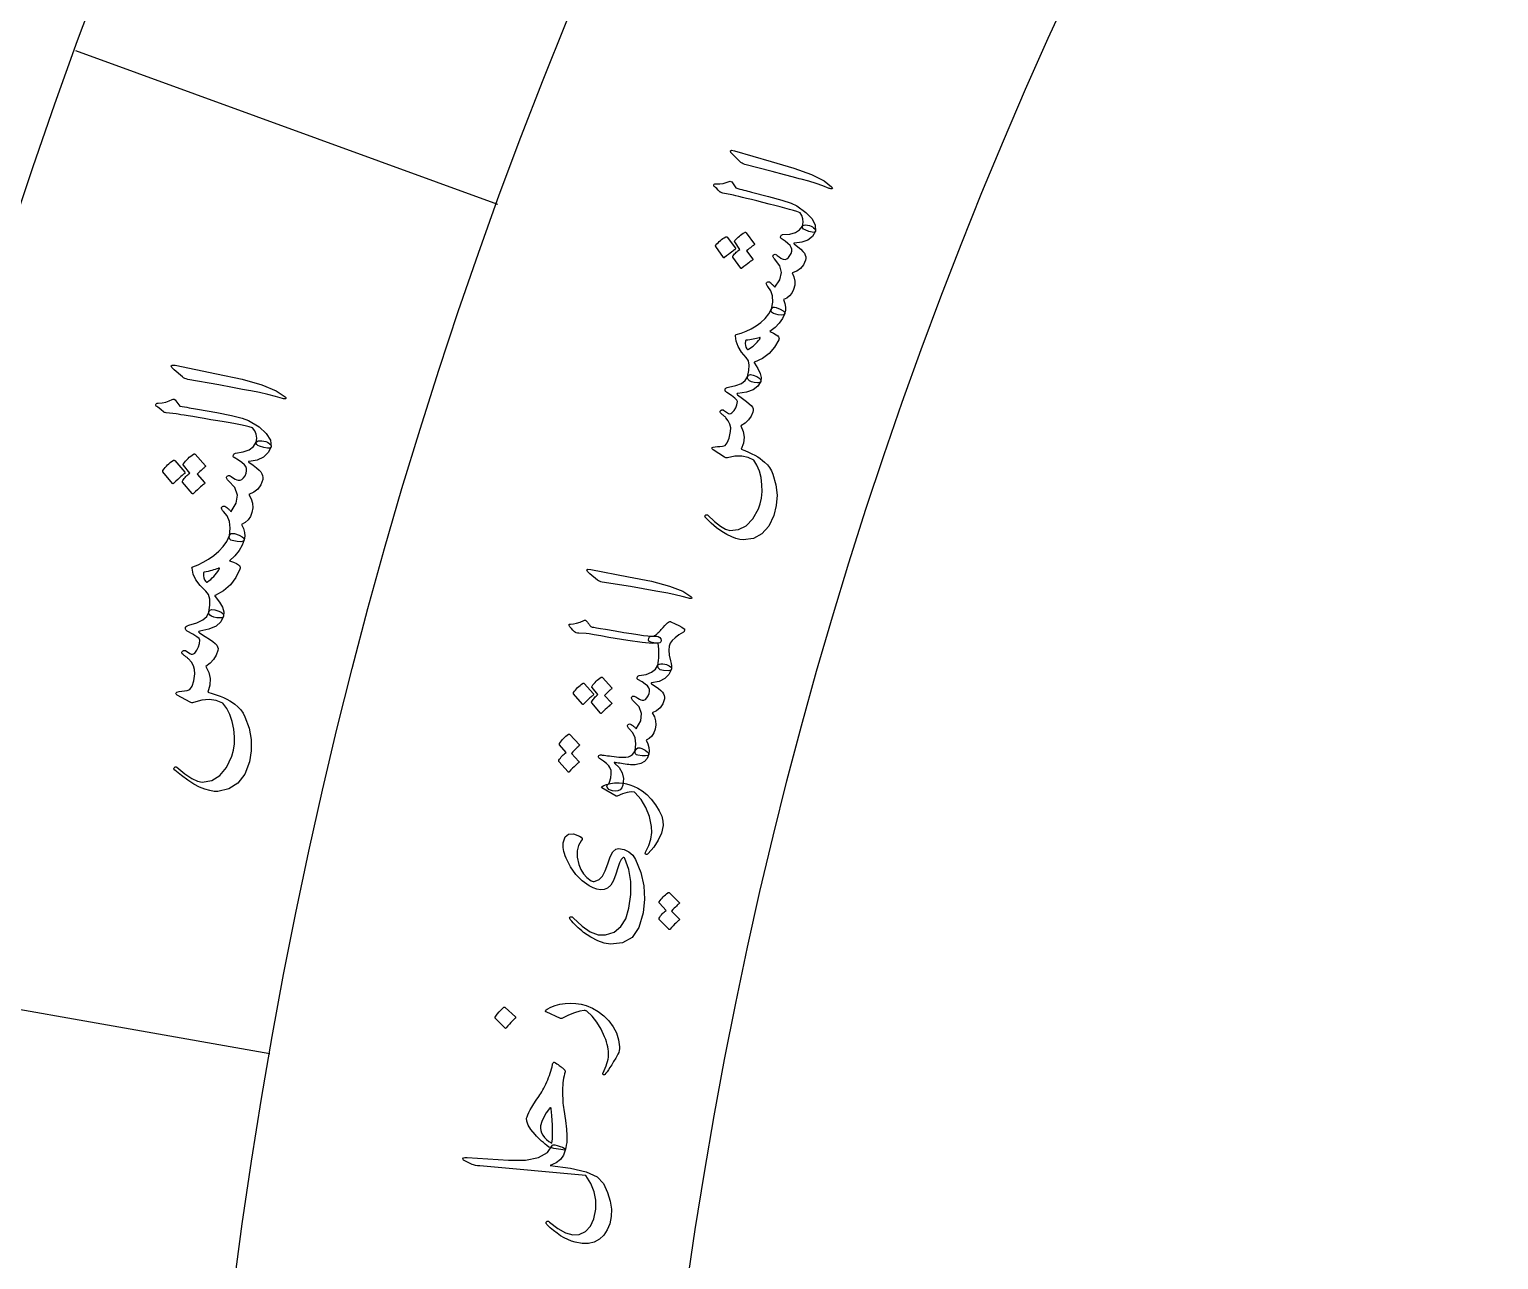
# Model space of a CAD drawing. Header units: millimetres. Extents: x -78 to 78, y -78 to 100.
# Drawn here: x -58.41 to -41.93, y 7.51 to 21.31 of the extents above; entities that cross this region are included whole.
import ezdxf

# ---------------------------------------------------------------- set-up
doc = ezdxf.new("R2010")
doc.units = ezdxf.units.MM
for name, color, linetype in [('ENGRAVE', 7, 'Continuous'), ('ENGRAVE_FINE', 8, 'Continuous'), ('TEXT', 5, 'Continuous')]:
    doc.layers.add(name, color=color, linetype=linetype)

msp = doc.modelspace()

# ---------------------------------------------------------------- linework, layer by layer
at = {"layer": 'ENGRAVE'}
for radius in [75.95, 75.95, 73.9156, 70.1375, 70.1375, 67.1538, 61.6125, 61.6125, 56.575, 56.575, 51.5375, 51.5375]:
    msp.add_circle((0, 0), radius, dxfattribs=at)
at = {"layer": 'ENGRAVE_FINE'}
for points in [[(-57.8968, 21.0727), (-53.1631, 19.3498)], [(-60.6765, 10.6989), (-55.7155, 9.8241)]]:
    msp.add_lwpolyline(points, dxfattribs=at)
at = {"layer": 'TEXT'}
for points in [[(-50.5199, 19.9021), (-50.5438, 19.9298), (-50.5494, 19.9466), (-50.5366, 19.9527), (-50.5056, 19.948), (-50.0919, 19.8282), (-49.8383, 19.7537), (-49.6409, 19.6812), (-49.4996, 19.611), (-49.4142, 19.5431), (-49.4084, 19.5346), (-49.406, 19.5282), (-49.407, 19.5238), (-49.4115, 19.5215), (-49.4174, 19.5205), (-49.4244, 19.521), (-49.4325, 19.5228), (-49.4417, 19.5259), (-49.5122, 19.5538), (-49.5883, 19.5801), (-49.6699, 19.6048), (-49.7571, 19.6279), (-49.7797, 19.6343), (-49.841, 19.6511), (-49.9411, 19.6782), (-50.0799, 19.7155), (-50.3889, 19.7952), (-50.4049, 19.8006), (-50.4191, 19.8071), (-50.4313, 19.8147), (-50.4417, 19.8236)], [(-50.6635, 19.4849), (-50.6858, 19.5064), (-50.7036, 19.5232), (-50.7168, 19.5355), (-50.7255, 19.5431), (-50.7308, 19.5485), (-50.734, 19.554), (-50.735, 19.5596), (-50.7338, 19.5654), (-50.7304, 19.5711), (-50.7254, 19.575), (-50.7187, 19.5771), (-50.7104, 19.5773), (-50.6701, 19.5776), (-50.6322, 19.5819), (-50.5967, 19.5902), (-50.5637, 19.6025), (-50.5535, 19.6056), (-50.5439, 19.6039), (-50.535, 19.5975), (-50.5268, 19.5863), (-50.4903, 19.5304), (-50.4667, 19.5241), (-50.4435, 19.518), (-50.4207, 19.512), (-50.3983, 19.5062), (-50.3764, 19.5005), (-50.3548, 19.495), (-50.3337, 19.4897), (-50.3129, 19.4845), (-50.121, 19.4362), (-49.9724, 19.3945), (-49.8673, 19.3594), (-49.8055, 19.3311), (-49.7027, 19.2559), (-49.6335, 19.183), (-49.5977, 19.1126), (-49.5955, 19.0444), (-49.5961, 19.0427), (-49.5967, 19.0411), (-49.5973, 19.0395), (-49.598, 19.0379), (-49.6109, 19.0317), (-49.6343, 19.0336), (-49.6682, 19.0435), (-49.7127, 19.0613), (-49.7286, 19.0692), (-49.7389, 19.0784), (-49.7435, 19.089), (-49.7425, 19.1008), (-49.7349, 19.1453), (-49.7366, 19.1855), (-49.7478, 19.2214), (-49.7683, 19.2529), (-49.803, 19.2648), (-49.8428, 19.2773), (-49.8878, 19.2905), (-49.9379, 19.3044), (-49.9928, 19.3191), (-50.0525, 19.3344), (-50.1167, 19.3504), (-50.1856, 19.3672), (-50.2532, 19.3842), (-50.314, 19.3992), (-50.368, 19.4123), (-50.4152, 19.4236), (-50.4556, 19.4331), (-50.4891, 19.4411), (-50.5157, 19.4477), (-50.5353, 19.4527), (-50.6347, 19.472), (-50.6441, 19.475), (-50.6521, 19.4781), (-50.6585, 19.4815), (-50.6635, 19.4849)], [(-50.7149, 18.8745), (-50.7161, 18.8773), (-50.7163, 18.8807), (-50.7153, 18.8846), (-50.7132, 18.889), (-50.7011, 18.9031), (-50.6885, 18.9164), (-50.6755, 18.929), (-50.6621, 18.9408), (-50.6481, 18.952), (-50.6334, 18.9625), (-50.6181, 18.9724), (-50.602, 18.9816), (-50.5967, 18.9835), (-50.5923, 18.9837), (-50.5887, 18.9823), (-50.586, 18.9794), (-50.4911, 18.8534), (-50.49, 18.8496), (-50.4912, 18.8458), (-50.4947, 18.842), (-50.5006, 18.8381), (-50.5056, 18.8346), (-50.5133, 18.8291), (-50.5236, 18.8216), (-50.5365, 18.8119), (-50.5521, 18.7999), (-50.5706, 18.7855), (-50.5918, 18.7685), (-50.6158, 18.749), (-50.6195, 18.7466), (-50.6226, 18.7459), (-50.6251, 18.7468), (-50.6269, 18.7494)], [(-50.5017, 18.9252), (-50.5029, 18.928), (-50.5031, 18.9313), (-50.5021, 18.9352), (-50.5, 18.9396), (-50.4878, 18.9536), (-50.4753, 18.9669), (-50.4623, 18.9794), (-50.4489, 18.9911), (-50.4349, 19.0022), (-50.4202, 19.0126), (-50.4048, 19.0224), (-50.3887, 19.0316), (-50.3843, 19.0329), (-50.3803, 19.0327), (-50.3767, 19.0309), (-50.3733, 19.0277), (-50.2787, 18.9017), (-50.2779, 18.8989), (-50.2791, 18.8957), (-50.2823, 18.8921), (-50.2875, 18.8881), (-50.2911, 18.8855), (-50.2966, 18.8814), (-50.3041, 18.8758), (-50.3135, 18.8687), (-50.3248, 18.8601), (-50.3378, 18.8499), (-50.3526, 18.8381), (-50.3692, 18.8248), (-50.2989, 18.7328), (-50.2977, 18.7291), (-50.2989, 18.7253), (-50.3024, 18.7215), (-50.3083, 18.7176), (-50.3133, 18.7142), (-50.321, 18.7087), (-50.3312, 18.7011), (-50.3441, 18.6915), (-50.3598, 18.6796), (-50.3782, 18.6652), (-50.3993, 18.6483), (-50.4233, 18.6289), (-50.4267, 18.6272), (-50.4296, 18.627), (-50.432, 18.6282), (-50.4338, 18.6309), (-50.5219, 18.7556), (-50.5232, 18.7585), (-50.5234, 18.7618), (-50.5224, 18.7657), (-50.5203, 18.7701), (-50.5118, 18.78), (-50.503, 18.7898), (-50.4939, 18.7993), (-50.4845, 18.8085), (-50.4748, 18.8175), (-50.4648, 18.8259), (-50.4543, 18.8338), (-50.4434, 18.8412)], [(-50.1308, 18.4258), (-50.1378, 18.4342), (-50.1428, 18.4423), (-50.1459, 18.4502), (-50.1469, 18.4578), (-50.1459, 18.4647), (-50.1428, 18.4703), (-50.1376, 18.4746), (-50.1303, 18.4778), (-50.1217, 18.4787), (-50.1126, 18.4764), (-50.1031, 18.4709), (-50.0931, 18.4622), (-50.0884, 18.4568), (-50.0835, 18.4515), (-50.0784, 18.4461), (-50.073, 18.4408), (-50.0675, 18.4354), (-50.0622, 18.4296), (-50.057, 18.4236), (-50.0519, 18.4172), (-49.9946, 18.5002), (-49.9761, 18.5805), (-49.9965, 18.6583), (-50.0557, 18.7337), (-50.0628, 18.7421), (-50.0679, 18.75), (-50.0711, 18.7574), (-50.0723, 18.7643), (-50.0714, 18.7712), (-50.0685, 18.7769), (-50.0638, 18.7814), (-50.0572, 18.7848), (-50.0494, 18.7862), (-50.0412, 18.7849), (-50.0327, 18.7808), (-50.0238, 18.7741), (-50.0027, 18.7566), (-49.9844, 18.7434), (-49.9689, 18.7346), (-49.9562, 18.7301), (-49.9362, 18.729), (-49.9172, 18.7355), (-49.8994, 18.7497), (-49.8827, 18.7715), (-49.8693, 18.797), (-49.8623, 18.8206), (-49.8615, 18.8425), (-49.867, 18.8626), (-49.8806, 18.8833), (-49.9039, 18.9073), (-49.9369, 18.9346), (-49.9798, 18.9651), (-49.9848, 18.9691), (-49.9874, 18.9745), (-49.9876, 18.9814), (-49.9854, 18.9897), (-49.9815, 18.9976), (-49.9765, 19.0032), (-49.9706, 19.0065), (-49.9636, 19.0076), (-49.8843, 19.0139), (-49.8209, 19.0318), (-49.7735, 19.0613), (-49.7419, 19.1024), (-49.7341, 19.1105), (-49.7221, 19.1149), (-49.7059, 19.1156), (-49.6855, 19.1125), (-49.6641, 19.1077), (-49.6453, 19.1013), (-49.6293, 19.0933), (-49.6159, 19.0839), (-49.6044, 19.0734), (-49.597, 19.0636), (-49.5938, 19.0544), (-49.5948, 19.046), (-49.6288, 18.9877), (-49.6795, 18.9461), (-49.7469, 18.921), (-49.8313, 18.9125), (-49.8356, 18.9121), (-49.8376, 18.9107), (-49.8372, 18.908), (-49.8344, 18.9043), (-49.7936, 18.8716), (-49.7608, 18.8429), (-49.7361, 18.8182), (-49.7195, 18.7975), (-49.7095, 18.778), (-49.7038, 18.7585), (-49.7026, 18.7391), (-49.7058, 18.7198), (-49.7298, 18.6669), (-49.7631, 18.6256), (-49.8058, 18.596), (-49.858, 18.5779), (-49.8375, 18.532), (-49.8278, 18.4859), (-49.8288, 18.4397), (-49.8406, 18.3932), (-49.8604, 18.3518), (-49.8862, 18.3187), (-49.918, 18.2941), (-49.9557, 18.2779), (-49.9395, 18.2353), (-49.9317, 18.1946), (-49.9322, 18.1557), (-49.941, 18.1188), (-49.953, 18.1073), (-49.9776, 18.1039), (-50.0149, 18.1085), (-50.0649, 18.1211), (-50.079, 18.1282), (-50.0877, 18.1391), (-50.0911, 18.1539), (-50.0891, 18.1725), (-50.0739, 18.2508), (-50.0758, 18.3191), (-50.0947, 18.3774), (-50.1308, 18.4258)], [(-50.4943, 17.8718), (-50.4943, 17.8771), (-50.4929, 17.8811), (-50.49, 17.8839), (-50.4857, 17.8855), (-50.4304, 17.9022), (-50.3745, 17.9241), (-50.3181, 17.9514), (-50.2612, 17.984), (-50.2067, 18.0227), (-50.1597, 18.0673), (-50.1203, 18.1178), (-50.0885, 18.1742), (-50.0804, 18.1867), (-50.0689, 18.1935), (-50.0541, 18.1948), (-50.0361, 18.1904), (-49.99, 18.1714), (-49.9587, 18.1535), (-49.9422, 18.1365), (-49.9404, 18.1205), (-49.9659, 18.0662), (-50.002, 18.0146), (-50.0486, 17.9656), (-50.1059, 17.9192), (-50.0664, 17.9002), (-50.0371, 17.8844), (-50.018, 17.8718), (-50.0092, 17.8624), (-50.0058, 17.8535), (-50.0044, 17.8446), (-50.0048, 17.8356), (-50.0071, 17.8266), (-50.0543, 17.7437), (-50.1153, 17.6745), (-50.1901, 17.619), (-50.2788, 17.5773), (-50.2821, 17.5755), (-50.2836, 17.573), (-50.2833, 17.5695), (-50.2812, 17.5652), (-50.241, 17.5053), (-50.2158, 17.4511), (-50.2054, 17.4026), (-50.2099, 17.3597), (-50.2145, 17.352), (-50.2218, 17.3468), (-50.232, 17.3442), (-50.2449, 17.3442), (-50.282, 17.3488), (-50.3119, 17.3567), (-50.3346, 17.3679), (-50.3502, 17.3824), (-50.3555, 17.3907), (-50.3586, 17.3982), (-50.3598, 17.4051), (-50.3588, 17.4112), (-50.3414, 17.4835), (-50.3378, 17.5438), (-50.348, 17.5921), (-50.3722, 17.6284), (-50.4254, 17.6902), (-50.4635, 17.7513), (-50.4865, 17.8119), (-50.4943, 17.8718)], [(-50.3745, 17.822), (-50.3773, 17.8208), (-50.3794, 17.8187), (-50.381, 17.8156), (-50.3819, 17.8116), (-50.3831, 17.7862), (-50.3808, 17.7635), (-50.375, 17.7435), (-50.3657, 17.7262), (-50.3613, 17.7213), (-50.3567, 17.7188), (-50.3519, 17.7189), (-50.3469, 17.7214), (-50.3296, 17.7324), (-50.3127, 17.7443), (-50.2962, 17.7572), (-50.2803, 17.7711), (-50.2647, 17.7859), (-50.2497, 17.8017), (-50.2351, 17.8185), (-50.221, 17.8362), (-50.2179, 17.8409), (-50.2161, 17.8448), (-50.2154, 17.8479), (-50.216, 17.8502), (-50.2176, 17.8515), (-50.2201, 17.8518), (-50.2233, 17.8512), (-50.2274, 17.8496), (-50.2423, 17.8455), (-50.2583, 17.8416), (-50.2753, 17.8377), (-50.2932, 17.834), (-50.3122, 17.8305), (-50.332, 17.8274), (-50.3528, 17.8245), (-50.3745, 17.822)], [(-56.7887, 17.4897), (-56.8173, 17.518), (-56.8248, 17.5361), (-56.8113, 17.5438), (-56.7769, 17.5413), (-56.3131, 17.4447), (-56.0287, 17.3843), (-55.8061, 17.3214), (-55.6452, 17.2562), (-55.5459, 17.189), (-55.5388, 17.1802), (-55.5356, 17.1733), (-55.5364, 17.1684), (-55.541, 17.1655), (-55.5474, 17.1639), (-55.5552, 17.1638), (-55.5642, 17.1651), (-55.5746, 17.1678), (-55.6542, 17.1924), (-55.7399, 17.2148), (-55.8314, 17.2351), (-55.929, 17.2531), (-55.9544, 17.2583), (-56.023, 17.2715), (-56.1351, 17.2928), (-56.2905, 17.322), (-56.6361, 17.3835), (-56.6541, 17.388), (-56.6701, 17.3939), (-56.6842, 17.4013), (-56.6964, 17.4102)], [(-50.591, 17.236), (-50.5983, 17.2421), (-50.6036, 17.2491), (-50.607, 17.2571), (-50.6085, 17.266), (-50.6067, 17.2764), (-50.5998, 17.2848), (-50.5878, 17.2912), (-50.5706, 17.2956), (-50.4886, 17.3133), (-50.426, 17.3384), (-50.3827, 17.371), (-50.3588, 17.4112), (-50.3464, 17.4302), (-50.3248, 17.4373), (-50.2938, 17.4323), (-50.2536, 17.4154), (-50.2309, 17.4015), (-50.216, 17.3876), (-50.209, 17.3737), (-50.2099, 17.3597), (-50.2417, 17.3057), (-50.2948, 17.2652), (-50.3694, 17.2382), (-50.4655, 17.2246), (-50.474, 17.2237), (-50.4774, 17.2208), (-50.4757, 17.216), (-50.4689, 17.2091), (-50.4144, 17.169), (-50.3709, 17.1357), (-50.3386, 17.1092), (-50.3174, 17.0895), (-50.303, 17.0721), (-50.2948, 17.0538), (-50.2927, 17.0346), (-50.2966, 17.0145), (-50.3165, 16.9689), (-50.3455, 16.9282), (-50.3837, 16.8924), (-50.4311, 16.8615), (-50.4052, 16.8001), (-50.3963, 16.7362), (-50.4043, 16.6697), (-50.4292, 16.6006), (-50.3863, 16.584), (-50.3463, 16.5669), (-50.3092, 16.5495), (-50.275, 16.5316), (-50.2436, 16.5133), (-50.2149, 16.4945), (-50.1889, 16.4753), (-50.1655, 16.4556), (-50.1354, 16.4262), (-50.1098, 16.3937), (-50.0886, 16.3582), (-50.0719, 16.3196), (-50.0394, 16.2001), (-50.027, 16.0833), (-50.0346, 15.969), (-50.0624, 15.8572), (-50.1199, 15.7372), (-50.1963, 15.6513), (-50.292, 15.5997), (-50.407, 15.5822), (-50.4444, 15.5859), (-50.4871, 15.597), (-50.535, 15.6157), (-50.5882, 15.6419), (-50.645, 15.6762), (-50.7039, 15.7195), (-50.7648, 15.7716), (-50.8277, 15.8327), (-50.8317, 15.8377), (-50.8342, 15.8425), (-50.8352, 15.847), (-50.8347, 15.8513), (-50.8325, 15.8565), (-50.8295, 15.8606), (-50.8257, 15.8636), (-50.8211, 15.8653), (-50.8163, 15.8659), (-50.8116, 15.8651), (-50.8071, 15.863), (-50.8028, 15.8596), (-50.7268, 15.7877), (-50.6604, 15.7356), (-50.6037, 15.7031), (-50.5567, 15.6902), (-50.4588, 15.6994), (-50.3727, 15.7425), (-50.2984, 15.8195), (-50.2357, 15.9302), (-50.2147, 15.9882), (-50.2012, 16.0528), (-50.1951, 16.1241), (-50.1964, 16.2022), (-50.2057, 16.283), (-50.224, 16.3555), (-50.2514, 16.4197), (-50.2879, 16.4756), (-50.3505, 16.507), (-50.4208, 16.5224), (-50.4986, 16.5217), (-50.5839, 16.5048), (-50.5935, 16.5035), (-50.6022, 16.5039), (-50.6101, 16.5061), (-50.6172, 16.5102), (-50.7428, 16.5934), (-50.7535, 16.6029), (-50.7573, 16.611), (-50.7541, 16.6178), (-50.7441, 16.6233), (-50.7204, 16.6273), (-50.6949, 16.6301), (-50.6673, 16.6319), (-50.6379, 16.6326), (-50.6097, 16.6423), (-50.5854, 16.6731), (-50.5649, 16.7249), (-50.5483, 16.7977), (-50.5465, 16.8395), (-50.5548, 16.8794), (-50.5731, 16.9174), (-50.6015, 16.9535), (-50.6055, 16.9584), (-50.61, 16.9632), (-50.6148, 16.9679), (-50.62, 16.9726), (-50.6254, 16.9772), (-50.631, 16.9818), (-50.6366, 16.9864), (-50.6424, 16.9911), (-50.6531, 17.0004), (-50.6605, 17.0087), (-50.6644, 17.0162), (-50.665, 17.0227), (-50.6634, 17.0277), (-50.6604, 17.0323), (-50.6559, 17.0363), (-50.65, 17.0398), (-50.6442, 17.0425), (-50.6382, 17.0433), (-50.6323, 17.0422), (-50.6262, 17.0392), (-50.5837, 17.0065), (-50.5698, 16.9995), (-50.5567, 16.9974), (-50.5446, 17.0002), (-50.5333, 17.008), (-50.5075, 17.0355), (-50.4884, 17.066), (-50.4758, 17.0994), (-50.4698, 17.1357), (-50.4765, 17.1507), (-50.499, 17.1724), (-50.5371, 17.2008), (-50.591, 17.236)], [(-56.9112, 17.0201), (-56.9375, 17.0417), (-56.9584, 17.0587), (-56.9739, 17.071), (-56.984, 17.0786), (-56.9903, 17.0841), (-56.9942, 17.0899), (-56.9958, 17.096), (-56.995, 17.1024), (-56.9918, 17.1089), (-56.9866, 17.1136), (-56.9795, 17.1165), (-56.9704, 17.1175), (-56.9262, 17.1212), (-56.885, 17.1291), (-56.8468, 17.1412), (-56.8116, 17.1574), (-56.8006, 17.1617), (-56.79, 17.1606), (-56.7797, 17.1543), (-56.7698, 17.1428), (-56.725, 17.0845), (-56.6986, 17.0795), (-56.6726, 17.0748), (-56.6471, 17.0702), (-56.6221, 17.0657), (-56.5975, 17.0613), (-56.5734, 17.0571), (-56.5498, 17.053), (-56.5266, 17.049), (-56.312, 17.0122), (-56.1456, 16.979), (-56.0273, 16.9494), (-55.9572, 16.9235), (-55.8381, 16.8497), (-55.756, 16.7756), (-55.7109, 16.7013), (-55.7027, 16.6267), (-55.7032, 16.6249), (-55.7038, 16.623), (-55.7043, 16.6212), (-55.7049, 16.6194), (-55.7185, 16.6116), (-55.7443, 16.6117), (-55.7824, 16.6196), (-55.8327, 16.6355), (-55.8508, 16.6428), (-55.8629, 16.652), (-55.8688, 16.6631), (-55.8687, 16.6762), (-55.8641, 16.7257), (-55.8694, 16.7696), (-55.8846, 16.808), (-55.9098, 16.8409), (-55.9488, 16.851), (-55.9936, 16.8614), (-56.044, 16.8721), (-56.1001, 16.8831), (-56.1616, 16.8945), (-56.2283, 16.9063), (-56.3001, 16.9185), (-56.3771, 16.9311), (-56.4526, 16.944), (-56.5206, 16.9554), (-56.5809, 16.9653), (-56.6337, 16.9736), (-56.6788, 16.9807), (-56.7162, 16.9867), (-56.7459, 16.9916), (-56.7678, 16.9955), (-56.8785, 17.0083), (-56.8891, 17.0108), (-56.898, 17.0136), (-56.9054, 17.0167), (-56.9112, 17.0201)], [(-56.2377, 15.9032), (-56.2461, 15.9118), (-56.2524, 15.9203), (-56.2564, 15.9287), (-56.2581, 15.937), (-56.2576, 15.9446), (-56.2547, 15.951), (-56.2493, 15.9562), (-56.2415, 15.9603), (-56.2322, 15.962), (-56.222, 15.9602), (-56.2111, 15.955), (-56.1995, 15.9463), (-56.1939, 15.9408), (-56.1881, 15.9353), (-56.182, 15.9299), (-56.1756, 15.9246), (-56.1692, 15.9191), (-56.1628, 15.9132), (-56.1566, 15.907), (-56.1504, 15.9005), (-56.0946, 15.9963), (-56.0811, 16.0859), (-56.11, 16.1695), (-56.1813, 16.2473), (-56.1897, 16.2559), (-56.196, 16.2641), (-56.2001, 16.2719), (-56.2021, 16.2794), (-56.2017, 16.287), (-56.199, 16.2935), (-56.1942, 16.2989), (-56.1872, 16.3031), (-56.1788, 16.3053), (-56.1698, 16.3046), (-56.16, 16.3009), (-56.1497, 16.2942), (-56.1251, 16.2768), (-56.1039, 16.2639), (-56.0861, 16.2555), (-56.0719, 16.2516), (-56.0498, 16.2521), (-56.0296, 16.2609), (-56.0112, 16.2779), (-55.9947, 16.3032), (-55.9822, 16.3323), (-55.9765, 16.3589), (-55.9775, 16.3829), (-55.9852, 16.4044), (-56.0018, 16.4261), (-56.0294, 16.4504), (-56.068, 16.4775), (-56.1175, 16.5074), (-56.1234, 16.5114), (-56.1267, 16.5171), (-56.1275, 16.5246), (-56.1257, 16.5339), (-56.1221, 16.5429), (-56.1172, 16.5495), (-56.1109, 16.5536), (-56.1034, 16.5554), (-56.0169, 16.569), (-55.9489, 16.594), (-55.8993, 16.6303), (-55.8682, 16.6781), (-55.8603, 16.6876), (-55.8475, 16.6934), (-55.8298, 16.6955), (-55.8072, 16.6939), (-55.7832, 16.6904), (-55.7621, 16.6849), (-55.7439, 16.6776), (-55.7284, 16.6683), (-55.7149, 16.6578), (-55.706, 16.6476), (-55.7017, 16.6379), (-55.7021, 16.6285), (-55.7344, 16.5618), (-55.7865, 16.5118), (-55.8584, 16.4787), (-55.9502, 16.4622), (-55.9549, 16.4615), (-55.957, 16.4597), (-55.9563, 16.4569), (-55.9529, 16.453), (-55.9054, 16.4205), (-55.8671, 16.3918), (-55.8379, 16.3668), (-55.818, 16.3455), (-55.8053, 16.3249), (-55.7975, 16.3041), (-55.7945, 16.2829), (-55.7964, 16.2614), (-55.8182, 16.2014), (-55.8513, 16.1534), (-55.8957, 16.1172), (-55.9514, 16.093), (-55.925, 16.0444), (-55.9105, 15.9946), (-55.9077, 15.9438), (-55.9167, 15.892), (-55.935, 15.8448), (-55.9605, 15.8064), (-55.9932, 15.7767), (-56.0333, 15.7558), (-56.0119, 15.7104), (-55.9999, 15.6664), (-55.9971, 15.6238), (-56.0038, 15.5825), (-56.0159, 15.5689), (-56.0426, 15.5631), (-56.0839, 15.565), (-56.1398, 15.5746), (-56.1559, 15.5812), (-56.1663, 15.5924), (-56.1713, 15.6084), (-56.1707, 15.629), (-56.1606, 15.7161), (-56.1684, 15.7908), (-56.1941, 15.8532), (-56.2377, 15.9032)], [(-56.6865, 16.4197), (-56.6882, 16.4227), (-56.6886, 16.4264), (-56.6879, 16.4307), (-56.6859, 16.4357), (-56.6738, 16.4521), (-56.6611, 16.4677), (-56.6479, 16.4825), (-56.6342, 16.4965), (-56.6198, 16.5098), (-56.6045, 16.5225), (-56.5885, 16.5345), (-56.5716, 16.5459), (-56.5669, 16.5477), (-56.5625, 16.5478), (-56.5584, 16.5462), (-56.5544, 16.5429), (-56.44, 16.4127), (-56.4389, 16.4098), (-56.4399, 16.4062), (-56.4432, 16.4019), (-56.4486, 16.3971), (-56.4522, 16.3939), (-56.4579, 16.389), (-56.4657, 16.3822), (-56.4754, 16.3736), (-56.4871, 16.3632), (-56.5005, 16.3509), (-56.5158, 16.3368), (-56.5328, 16.3207), (-56.448, 16.2258), (-56.4464, 16.2218), (-56.4473, 16.2176), (-56.4509, 16.2131), (-56.457, 16.2083), (-56.4622, 16.2041), (-56.4701, 16.1975), (-56.4808, 16.1883), (-56.4941, 16.1767), (-56.5102, 16.1623), (-56.5292, 16.145), (-56.551, 16.1247), (-56.5757, 16.1014), (-56.5793, 16.0992), (-56.5824, 16.0988), (-56.5851, 16.0999), (-56.5873, 16.1027), (-56.6945, 16.2321), (-56.6962, 16.235), (-56.6966, 16.2387), (-56.6959, 16.243), (-56.6939, 16.248), (-56.6854, 16.2597), (-56.6766, 16.2711), (-56.6674, 16.2823), (-56.6579, 16.2932), (-56.6481, 16.3038), (-56.6377, 16.3139), (-56.6269, 16.3235), (-56.6156, 16.3325)], [(-56.9161, 16.3462), (-56.9178, 16.3492), (-56.9182, 16.3529), (-56.9174, 16.3572), (-56.9155, 16.3622), (-56.9034, 16.3787), (-56.8907, 16.3944), (-56.8775, 16.4093), (-56.8638, 16.4234), (-56.8494, 16.4368), (-56.8342, 16.4495), (-56.8182, 16.4617), (-56.8013, 16.4732), (-56.7957, 16.4756), (-56.7909, 16.4763), (-56.7869, 16.4751), (-56.7836, 16.4721), (-56.669, 16.3418), (-56.6674, 16.3378), (-56.6683, 16.3336), (-56.6719, 16.3291), (-56.678, 16.3243), (-56.6833, 16.3201), (-56.6912, 16.3134), (-56.7018, 16.3042), (-56.7152, 16.2925), (-56.7314, 16.2781), (-56.7504, 16.2607), (-56.7722, 16.2403), (-56.7969, 16.2169), (-56.8008, 16.2139), (-56.8041, 16.2129), (-56.8069, 16.2137), (-56.8091, 16.2163)], [(-56.5897, 15.265), (-56.5902, 15.2708), (-56.589, 15.2753), (-56.5861, 15.2786), (-56.5815, 15.2808), (-56.5222, 15.3037), (-56.4628, 15.3325), (-56.4032, 15.3672), (-56.3435, 15.4077), (-56.287, 15.4547), (-56.2393, 15.5076), (-56.2003, 15.5663), (-56.1702, 15.6308), (-56.1623, 15.6452), (-56.1503, 15.6537), (-56.1342, 15.6563), (-56.114, 15.653), (-56.0619, 15.6361), (-56.0261, 15.619), (-56.0065, 15.6018), (-56.0032, 15.5844), (-56.0266, 15.5227), (-56.0618, 15.4631), (-56.1089, 15.4054), (-56.1678, 15.3497), (-56.1228, 15.3322), (-56.0893, 15.3173), (-56.0674, 15.3051), (-56.0569, 15.2956), (-56.0525, 15.2861), (-56.0501, 15.2764), (-56.0498, 15.2665), (-56.0516, 15.2565), (-56.0964, 15.1615), (-56.1575, 15.0805), (-56.2348, 15.0134), (-56.3286, 14.9601), (-56.332, 14.958), (-56.3334, 14.955), (-56.3328, 14.9512), (-56.3302, 14.9467), (-56.2811, 14.8843), (-56.2488, 14.827), (-56.2333, 14.7747), (-56.2347, 14.7274), (-56.239, 14.7185), (-56.2466, 14.7122), (-56.2575, 14.7085), (-56.2718, 14.7074), (-56.3128, 14.7093), (-56.3463, 14.7155), (-56.3721, 14.7258), (-56.3905, 14.7404), (-56.3969, 14.749), (-56.401, 14.757), (-56.4028, 14.7645), (-56.4023, 14.7713), (-56.3893, 14.852), (-56.3904, 14.9185), (-56.4057, 14.9706), (-56.4353, 15.0084), (-56.4989, 15.0716), (-56.5458, 15.1355), (-56.5761, 15.1999), (-56.5897, 15.265)], [(-56.4542, 15.2205), (-56.4571, 15.2189), (-56.4593, 15.2164), (-56.4607, 15.2129), (-56.4614, 15.2085), (-56.4606, 15.1805), (-56.4562, 15.1558), (-56.4481, 15.1343), (-56.4364, 15.1161), (-56.4312, 15.1111), (-56.4259, 15.1088), (-56.4207, 15.1093), (-56.4155, 15.1125), (-56.3973, 15.126), (-56.3798, 15.1405), (-56.3629, 15.156), (-56.3465, 15.1726), (-56.3307, 15.1901), (-56.3156, 15.2087), (-56.301, 15.2283), (-56.287, 15.249), (-56.284, 15.2544), (-56.2823, 15.2589), (-56.2819, 15.2623), (-56.2827, 15.2647), (-56.2846, 15.266), (-56.2873, 15.2662), (-56.2908, 15.2652), (-56.2951, 15.2631), (-56.3112, 15.2574), (-56.3284, 15.2517), (-56.3467, 15.2461), (-56.3661, 15.2405), (-56.3865, 15.2351), (-56.408, 15.23), (-56.4306, 15.2251), (-56.4542, 15.2205)], [(-52.1267, 15.204), (-52.153, 15.2294), (-52.1601, 15.2457), (-52.148, 15.2529), (-52.1166, 15.251), (-51.6937, 15.1696), (-51.4344, 15.1185), (-51.2312, 15.0644), (-51.084, 15.0073), (-50.9928, 14.9476), (-50.9863, 14.9396), (-50.9833, 14.9334), (-50.9839, 14.929), (-50.9881, 14.9263), (-50.9939, 14.9248), (-51.001, 14.9246), (-51.0092, 14.9256), (-51.0187, 14.9279), (-51.0914, 14.9492), (-51.1695, 14.9684), (-51.2531, 14.9856), (-51.342, 15.0006), (-51.3651, 15.005), (-51.4277, 15.0161), (-51.5299, 15.0339), (-51.6715, 15.0584), (-51.9865, 15.1096), (-52.0029, 15.1134), (-52.0176, 15.1186), (-52.0305, 15.1251), (-52.0417, 15.133)], [(-56.6422, 14.5595), (-56.6507, 14.5655), (-56.6572, 14.5728), (-56.6616, 14.5813), (-56.6639, 14.5909), (-56.6628, 14.6025), (-56.6559, 14.6122), (-56.6433, 14.6203), (-56.6249, 14.6266), (-56.5365, 14.6529), (-56.4699, 14.6857), (-56.4252, 14.7252), (-56.4023, 14.7713), (-56.3903, 14.7932), (-56.3672, 14.8027), (-56.3328, 14.7999), (-56.2873, 14.7847), (-56.2612, 14.7714), (-56.2437, 14.7574), (-56.2349, 14.7427), (-56.2347, 14.7274), (-56.2649, 14.6654), (-56.3198, 14.6165), (-56.3993, 14.5806), (-56.5035, 14.5576), (-56.5128, 14.5559), (-56.5163, 14.5524), (-56.514, 14.5473), (-56.506, 14.5404), (-56.4428, 14.501), (-56.3924, 14.4681), (-56.3547, 14.4417), (-56.3297, 14.4219), (-56.3125, 14.404), (-56.302, 14.3847), (-56.298, 14.3638), (-56.3006, 14.3414), (-56.3186, 14.2897), (-56.347, 14.2427), (-56.3859, 14.2002), (-56.4352, 14.1623), (-56.4017, 14.0971), (-56.3865, 14.0278), (-56.3896, 13.9542), (-56.4111, 13.8763), (-56.3626, 13.8617), (-56.3173, 13.8464), (-56.2752, 13.8303), (-56.2362, 13.8136), (-56.2002, 13.7962), (-56.1671, 13.7781), (-56.1369, 13.7591), (-56.1097, 13.7395), (-56.0742, 13.7098), (-56.0434, 13.6763), (-56.0171, 13.6392), (-55.9955, 13.5983), (-55.9498, 13.47), (-55.9263, 13.3429), (-55.925, 13.217), (-55.946, 13.092), (-55.9989, 12.9555), (-56.0755, 12.8549), (-56.1761, 12.7902), (-56.3007, 12.7613), (-56.3421, 12.7622), (-56.3899, 12.7708), (-56.444, 12.7872), (-56.5045, 12.8114), (-56.5697, 12.8443), (-56.6379, 12.8868), (-56.7091, 12.9388), (-56.7833, 13.0004), (-56.7881, 13.0056), (-56.7913, 13.0106), (-56.7928, 13.0155), (-56.7925, 13.0203), (-56.7906, 13.0262), (-56.7876, 13.031), (-56.7837, 13.0345), (-56.7789, 13.0368), (-56.7736, 13.0378), (-56.7684, 13.0374), (-56.7633, 13.0354), (-56.7582, 13.0321), (-56.6688, 12.9596), (-56.5916, 12.9081), (-56.5267, 12.8772), (-56.4741, 12.8671), (-56.3675, 12.8855), (-56.2767, 12.94), (-56.2017, 13.0307), (-56.1423, 13.1574), (-56.1242, 13.2227), (-56.1148, 13.2948), (-56.1142, 13.3735), (-56.1222, 13.459), (-56.1392, 13.5469), (-56.1654, 13.6249), (-56.2008, 13.693), (-56.2455, 13.7512), (-56.3169, 13.7803), (-56.3953, 13.7912), (-56.4805, 13.7839), (-56.5727, 13.7582), (-56.5831, 13.7559), (-56.5927, 13.7556), (-56.6015, 13.7574), (-56.6096, 13.7612), (-56.7544, 13.842), (-56.767, 13.8514), (-56.7718, 13.86), (-56.7689, 13.8678), (-56.7584, 13.8746), (-56.7328, 13.8809), (-56.705, 13.8863), (-56.6749, 13.8905), (-56.6427, 13.8937), (-56.6126, 13.9068), (-56.5885, 13.9427), (-56.5705, 14.0012), (-56.5584, 14.0824), (-56.5599, 14.1284), (-56.5724, 14.1714), (-56.5957, 14.2116), (-56.6299, 14.2488), (-56.6347, 14.2538), (-56.64, 14.2587), (-56.6457, 14.2635), (-56.6518, 14.2681), (-56.6581, 14.2727), (-56.6646, 14.2773), (-56.6712, 14.282), (-56.6779, 14.2866), (-56.6904, 14.2959), (-56.6992, 14.3044), (-56.7042, 14.3122), (-56.7054, 14.3194), (-56.7041, 14.325), (-56.7011, 14.3302), (-56.6966, 14.335), (-56.6904, 14.3394), (-56.6842, 14.3428), (-56.6778, 14.3441), (-56.6711, 14.3434), (-56.6642, 14.3407), (-56.6148, 14.3084), (-56.599, 14.3019), (-56.5845, 14.3007), (-56.5714, 14.3048), (-56.5597, 14.3143), (-56.5338, 14.3467), (-56.5153, 14.3817), (-56.5043, 14.4194), (-56.5008, 14.4597), (-56.5095, 14.4756), (-56.5359, 14.4975), (-56.5801, 14.5254), (-56.6422, 14.5595)], [(-51.9519, 14.5807), (-51.8428, 14.5616), (-51.7456, 14.5452), (-51.6604, 14.5314), (-51.5872, 14.5203), (-51.526, 14.5118), (-51.4771, 14.5061), (-51.4403, 14.5031), (-51.4157, 14.5029), (-51.3837, 14.5036), (-51.3587, 14.4986), (-51.3409, 14.4879), (-51.33, 14.4715), (-51.3264, 14.454), (-51.3302, 14.4402), (-51.3413, 14.4301), (-51.3599, 14.4236), (-51.4243, 14.4212), (-51.5381, 14.4313), (-51.7013, 14.4541), (-51.9139, 14.4894), (-52.0049, 14.5062), (-52.0778, 14.519), (-52.1324, 14.528), (-52.1688, 14.5329), (-52.2516, 14.5357), (-52.266, 14.5371), (-52.2786, 14.54), (-52.2893, 14.5445), (-52.2983, 14.5506), (-52.3185, 14.572), (-52.334, 14.5887), (-52.345, 14.6006), (-52.3514, 14.6078), (-52.36, 14.6213), (-52.3617, 14.631), (-52.3566, 14.637), (-52.3445, 14.6391), (-52.3117, 14.64), (-52.2759, 14.6472), (-52.2369, 14.6606), (-52.1948, 14.6802), (-52.1866, 14.6837), (-52.1792, 14.6841), (-52.1726, 14.6816), (-52.1669, 14.6761), (-52.1604, 14.6679), (-52.1543, 14.6603), (-52.1486, 14.6531), (-52.1434, 14.6464), (-52.1386, 14.6402), (-52.1343, 14.6344), (-52.1304, 14.6291), (-52.1269, 14.6243), (-52.1208, 14.617), (-52.1141, 14.6115), (-52.107, 14.6077), (-52.0995, 14.6056), (-52.0823, 14.6032), (-52.052, 14.5982), (-52.0085, 14.5907), (-51.9519, 14.5807)], [(-51.4696, 14.4599), (-51.4658, 14.4802), (-51.4563, 14.4943), (-51.4413, 14.5024), (-51.4208, 14.5043), (-51.4107, 14.505), (-51.3999, 14.5089), (-51.3885, 14.516), (-51.3764, 14.5263), (-51.3696, 14.533), (-51.3621, 14.5404), (-51.3539, 14.5485), (-51.3449, 14.5573), (-51.3353, 14.5669), (-51.3253, 14.5772), (-51.3151, 14.5884), (-51.3044, 14.6003), (-51.2846, 14.6226), (-51.2681, 14.6399), (-51.2552, 14.6523), (-51.2456, 14.6598), (-51.2378, 14.6645), (-51.2304, 14.6668), (-51.2235, 14.6667), (-51.217, 14.6643), (-51.1688, 14.6429), (-51.1278, 14.6229), (-51.0942, 14.6044), (-51.068, 14.5873), (-51.0649, 14.5839), (-51.0633, 14.5796), (-51.0631, 14.5744), (-51.0643, 14.5681), (-51.0668, 14.5606), (-51.0695, 14.5547), (-51.0724, 14.5505), (-51.0756, 14.5478), (-51.127, 14.5168), (-51.1691, 14.4858), (-51.2019, 14.4548), (-51.2253, 14.4238), (-51.2381, 14.3894), (-51.2419, 14.3452), (-51.2365, 14.2913), (-51.222, 14.2276), (-51.2147, 14.1968), (-51.2105, 14.1707), (-51.2096, 14.1494), (-51.2119, 14.1328), (-51.2155, 14.1254), (-51.2214, 14.12), (-51.2297, 14.1167), (-51.2404, 14.1153), (-51.299, 14.1168), (-51.3392, 14.1272), (-51.3608, 14.1465), (-51.3638, 14.1747), (-51.3594, 14.2027), (-51.3561, 14.2318), (-51.3539, 14.2619), (-51.3528, 14.2929), (-51.3529, 14.3249), (-51.3543, 14.3577), (-51.357, 14.3913), (-51.3611, 14.4258), (-51.4092, 14.4286), (-51.4434, 14.4353), (-51.4635, 14.4457), (-51.4696, 14.4599)], [(-51.6846, 13.4651), (-51.6924, 13.4727), (-51.6982, 13.4804), (-51.702, 13.4879), (-51.7038, 13.4954), (-51.7034, 13.5023), (-51.7009, 13.5082), (-51.6961, 13.513), (-51.6891, 13.5169), (-51.6806, 13.5186), (-51.6714, 13.5172), (-51.6614, 13.5127), (-51.6506, 13.505), (-51.6455, 13.5001), (-51.6401, 13.4952), (-51.6344, 13.4904), (-51.6285, 13.4857), (-51.6226, 13.4808), (-51.6167, 13.4756), (-51.6109, 13.4701), (-51.6052, 13.4642), (-51.5562, 13.5523), (-51.5457, 13.6341), (-51.5735, 13.7095), (-51.6398, 13.7789), (-51.6476, 13.7865), (-51.6535, 13.7938), (-51.6574, 13.8009), (-51.6593, 13.8076), (-51.659, 13.8146), (-51.6568, 13.8205), (-51.6525, 13.8255), (-51.6462, 13.8295), (-51.6386, 13.8317), (-51.6304, 13.8311), (-51.6215, 13.828), (-51.612, 13.8221), (-51.5892, 13.8068), (-51.5697, 13.7954), (-51.5535, 13.7882), (-51.5404, 13.7849), (-51.5204, 13.7857), (-51.5022, 13.7941), (-51.4858, 13.8099), (-51.4713, 13.8332), (-51.4605, 13.8599), (-51.4557, 13.8842), (-51.4571, 13.906), (-51.4645, 13.9254), (-51.48, 13.9448), (-51.5056, 13.9664), (-51.5411, 13.9903), (-51.5867, 14.0165), (-51.5921, 14.02), (-51.5952, 14.0252), (-51.5961, 14.032), (-51.5947, 14.0404), (-51.5916, 14.0487), (-51.5872, 14.0547), (-51.5816, 14.0586), (-51.5748, 14.0604), (-51.4965, 14.0744), (-51.4351, 14.0983), (-51.3908, 14.1323), (-51.3633, 14.1763), (-51.3563, 14.1852), (-51.3448, 14.1907), (-51.3288, 14.1929), (-51.3082, 14.1919), (-51.2864, 14.1891), (-51.2671, 14.1846), (-51.2503, 14.1782), (-51.2361, 14.1701), (-51.2236, 14.1608), (-51.2153, 14.1517), (-51.2113, 14.1429), (-51.2115, 14.1344), (-51.2396, 14.0732), (-51.286, 14.0268), (-51.3507, 13.9953), (-51.4338, 13.9786), (-51.4381, 13.9778), (-51.4399, 13.9762), (-51.4392, 13.9736), (-51.4361, 13.9701), (-51.3923, 13.9415), (-51.3569, 13.9161), (-51.3299, 13.894), (-51.3114, 13.875), (-51.2995, 13.8565), (-51.292, 13.8377), (-51.2889, 13.8185), (-51.2902, 13.799), (-51.3089, 13.744), (-51.3381, 13.6997), (-51.3777, 13.666), (-51.4279, 13.643), (-51.403, 13.5993), (-51.3889, 13.5543), (-51.3854, 13.5082), (-51.3926, 13.4609), (-51.4083, 13.4177), (-51.4308, 13.3823), (-51.46, 13.3547), (-51.496, 13.3349), (-51.4757, 13.2941), (-51.4639, 13.2543), (-51.4607, 13.2156), (-51.4659, 13.178), (-51.4767, 13.1654), (-51.5009, 13.1596), (-51.5384, 13.1605), (-51.5894, 13.1683), (-51.6041, 13.1739), (-51.6139, 13.1839), (-51.6186, 13.1983), (-51.6185, 13.2171), (-51.611, 13.2964), (-51.6194, 13.3642), (-51.644, 13.4204), (-51.6846, 13.4651)], [(-52.1023, 13.926), (-52.1038, 13.9287), (-52.1043, 13.932), (-52.1037, 13.936), (-52.102, 13.9406), (-52.0913, 13.9557), (-52.08, 13.9701), (-52.0683, 13.9838), (-52.0561, 13.9968), (-52.0433, 14.0092), (-52.0297, 14.021), (-52.0153, 14.0322), (-52.0002, 14.0429), (-51.996, 14.0447), (-51.992, 14.0448), (-51.9881, 14.0435), (-51.9845, 14.0405), (-51.8781, 13.9244), (-51.877, 13.9217), (-51.8779, 13.9184), (-51.8807, 13.9145), (-51.8855, 13.91), (-51.8888, 13.907), (-51.8939, 13.9024), (-51.9008, 13.8961), (-51.9095, 13.8882), (-51.9199, 13.8785), (-51.9319, 13.8671), (-51.9455, 13.8539), (-51.9607, 13.839), (-51.8818, 13.7543), (-51.8802, 13.7507), (-51.881, 13.7468), (-51.8842, 13.7427), (-51.8896, 13.7382), (-51.8943, 13.7343), (-51.9014, 13.7281), (-51.9109, 13.7196), (-51.9228, 13.7088), (-51.9372, 13.6954), (-51.9541, 13.6793), (-51.9735, 13.6604), (-51.9955, 13.6388), (-51.9987, 13.6368), (-52.0016, 13.6363), (-52.004, 13.6373), (-52.0061, 13.6398), (-52.106, 13.7553), (-52.1075, 13.758), (-52.108, 13.7614), (-52.1074, 13.7653), (-52.1057, 13.7699), (-52.0982, 13.7806), (-52.0904, 13.7911), (-52.0823, 13.8015), (-52.0739, 13.8116), (-52.0651, 13.8214), (-52.0559, 13.8308), (-52.0462, 13.8397), (-52.0361, 13.8481)], [(-52.3095, 13.8549), (-52.3111, 13.8576), (-52.3115, 13.8609), (-52.3109, 13.8649), (-52.3093, 13.8695), (-52.2986, 13.8847), (-52.2874, 13.8992), (-52.2757, 13.913), (-52.2635, 13.926), (-52.2506, 13.9385), (-52.237, 13.9504), (-52.2227, 13.9617), (-52.2076, 13.9725), (-52.2025, 13.9748), (-52.1982, 13.9755), (-52.1945, 13.9745), (-52.1915, 13.9718), (-52.0848, 13.8556), (-52.0833, 13.852), (-52.0841, 13.8481), (-52.0872, 13.8439), (-52.0927, 13.8395), (-52.0974, 13.8356), (-52.1045, 13.8293), (-52.114, 13.8208), (-52.1259, 13.8099), (-52.1403, 13.7965), (-52.1573, 13.7803), (-52.1768, 13.7614), (-52.1988, 13.7396), (-52.2022, 13.7369), (-52.2052, 13.7358), (-52.2077, 13.7365), (-52.2098, 13.7389)], [(-52.4664, 13.2842), (-52.468, 13.2869), (-52.4685, 13.2902), (-52.4679, 13.2942), (-52.4663, 13.2988), (-52.4557, 13.3141), (-52.4447, 13.3287), (-52.4331, 13.3427), (-52.4211, 13.3559), (-52.4084, 13.3685), (-52.3949, 13.3805), (-52.3807, 13.392), (-52.3657, 13.4029), (-52.3615, 13.4047), (-52.3575, 13.405), (-52.3537, 13.4036), (-52.35, 13.4008), (-52.2421, 13.2857), (-52.241, 13.283), (-52.2418, 13.2797), (-52.2447, 13.2757), (-52.2494, 13.2712), (-52.2535, 13.2682), (-52.2593, 13.2632), (-52.267, 13.2561), (-52.2763, 13.247), (-52.2876, 13.2357), (-52.3009, 13.2223), (-52.3162, 13.2065), (-52.3335, 13.1886), (-52.2497, 13.0984), (-52.2474, 13.0946), (-52.2476, 13.0906), (-52.2504, 13.0863), (-52.2557, 13.0817), (-52.2603, 13.0777), (-52.2673, 13.0714), (-52.2767, 13.0627), (-52.2884, 13.0517), (-52.3027, 13.0381), (-52.3194, 13.0217), (-52.3386, 13.0024), (-52.3603, 12.9804), (-52.3635, 12.9784), (-52.3663, 12.9778), (-52.3688, 12.9788), (-52.3709, 12.9812), (-52.474, 13.0962), (-52.4755, 13.0988), (-52.4761, 13.1022), (-52.4755, 13.1061), (-52.4739, 13.1108), (-52.4657, 13.124), (-52.4569, 13.1366), (-52.4474, 13.1486), (-52.4372, 13.16), (-52.4266, 13.1708), (-52.4155, 13.181), (-52.404, 13.1906), (-52.3921, 13.1997)], [(-52.0287, 13.1589), (-52.0239, 13.1657), (-52.0169, 13.17), (-52.0079, 13.1716), (-51.9969, 13.1708), (-51.9892, 13.1699), (-51.9787, 13.1686), (-51.9652, 13.167), (-51.9487, 13.1649), (-51.9294, 13.1624), (-51.9074, 13.1596), (-51.8826, 13.1565), (-51.8551, 13.1529), (-51.8025, 13.1468), (-51.758, 13.1445), (-51.7215, 13.1461), (-51.693, 13.1514), (-51.6694, 13.1609), (-51.6491, 13.1749), (-51.6321, 13.1937), (-51.6185, 13.2171), (-51.6046, 13.2386), (-51.5874, 13.2501), (-51.567, 13.2515), (-51.5432, 13.2428), (-51.5073, 13.2228), (-51.4823, 13.2056), (-51.4684, 13.1912), (-51.4655, 13.1797), (-51.4844, 13.1319), (-51.5138, 13.0964), (-51.5536, 13.0732), (-51.6037, 13.0622), (-51.6188, 13.0616), (-51.6349, 13.0613), (-51.6518, 13.0614), (-51.6697, 13.0618), (-51.6886, 13.0628), (-51.7085, 13.0646), (-51.7294, 13.0673), (-51.7514, 13.0707), (-51.7727, 13.0744), (-51.7916, 13.0775), (-51.8082, 13.0802), (-51.8225, 13.0824), (-51.8341, 13.0841), (-51.8429, 13.0855), (-51.8488, 13.0865), (-51.8519, 13.0871), (-51.8534, 13.0874), (-51.8544, 13.0873), (-51.8549, 13.0868), (-51.8549, 13.086), (-51.8544, 13.0849), (-51.8531, 13.0833), (-51.8512, 13.0814), (-51.8486, 13.079), (-51.796, 13.0294), (-51.7633, 12.9715), (-51.7504, 12.9053), (-51.7573, 12.8309), (-51.7683, 12.8013), (-51.7864, 12.7806), (-51.8115, 12.7688), (-51.8437, 12.7659), (-51.8713, 12.7693), (-51.894, 12.7756), (-51.9117, 12.7847), (-51.9244, 12.7966), (-51.9322, 12.8093), (-51.9351, 12.8209), (-51.9331, 12.8312), (-51.9262, 12.8403), (-51.9181, 12.8477), (-51.9119, 12.8544), (-51.9077, 12.8604), (-51.9055, 12.8659), (-51.8916, 12.9146), (-51.8862, 12.958), (-51.8892, 12.9962), (-51.9009, 13.029), (-51.9148, 13.05), (-51.9391, 13.0743), (-51.9739, 13.1019), (-52.0191, 13.1329), (-52.0262, 13.1382), (-52.0302, 13.1443), (-52.031, 13.1512), (-52.0287, 13.1589)], [(-51.4722, 12.0648), (-51.4769, 12.0604), (-51.4816, 12.0572), (-51.4862, 12.0554), (-51.4907, 12.0549), (-51.4942, 12.0554), (-51.4974, 12.0569), (-51.5004, 12.0595), (-51.5031, 12.0632), (-51.5045, 12.0666), (-51.5045, 12.0706), (-51.5033, 12.0752), (-51.5009, 12.0804), (-51.4646, 12.1549), (-51.4414, 12.2278), (-51.4312, 12.2992), (-51.4341, 12.369), (-51.4587, 12.482), (-51.498, 12.5829), (-51.552, 12.6718), (-51.6208, 12.7487), (-51.6222, 12.7499), (-51.6234, 12.7509), (-51.6244, 12.7518), (-51.6253, 12.7525), (-51.626, 12.753), (-51.6268, 12.7535), (-51.6276, 12.7539), (-51.6285, 12.7542), (-51.664, 12.7572), (-51.7077, 12.7508), (-51.7596, 12.735), (-51.8196, 12.7096), (-51.8232, 12.709), (-51.8261, 12.709), (-51.8285, 12.7094), (-51.8303, 12.7104), (-51.9915, 12.8023), (-51.9966, 12.8093), (-51.9899, 12.8177), (-51.9714, 12.8275), (-51.9411, 12.8386), (-51.8963, 12.8504), (-51.8487, 12.8567), (-51.7981, 12.8576), (-51.7446, 12.853), (-51.7151, 12.8473), (-51.6793, 12.8363), (-51.6372, 12.8199), (-51.5887, 12.7981), (-51.5382, 12.7682), (-51.4882, 12.7271), (-51.4387, 12.6748), (-51.3897, 12.6113), (-51.3483, 12.5458), (-51.3205, 12.4853), (-51.3063, 12.4297), (-51.3057, 12.379), (-51.3245, 12.2941), (-51.3584, 12.2134), (-51.4077, 12.1371), (-51.4722, 12.0648)], [(-52.2223, 12.2082), (-52.2536, 12.1571), (-52.2687, 12.0954), (-52.2675, 12.0233), (-52.25, 11.9407), (-52.2277, 11.8858), (-52.1972, 11.8374), (-52.1585, 11.7956), (-52.1115, 11.7602), (-52.1016, 11.7555), (-52.0907, 11.7528), (-52.079, 11.7522), (-52.0663, 11.7536), (-52.0237, 11.7724), (-51.9859, 11.8115), (-51.9529, 11.8708), (-51.9245, 11.9505), (-51.8973, 12.0292), (-51.868, 12.0842), (-51.8368, 12.1154), (-51.8037, 12.1228), (-51.7411, 12.1099), (-51.6886, 12.0847), (-51.6461, 12.0475), (-51.6135, 11.9982), (-51.556, 11.8524), (-51.5227, 11.704), (-51.5137, 11.5527), (-51.5289, 11.3984), (-51.5764, 11.2368), (-51.6531, 11.1247), (-51.7592, 11.062), (-51.8948, 11.0488), (-51.9651, 11.0613), (-52.0387, 11.0875), (-52.1156, 11.1273), (-52.1959, 11.1808), (-52.2177, 11.1982), (-52.2386, 11.2157), (-52.2585, 11.2333), (-52.2775, 11.2511), (-52.2956, 11.2692), (-52.313, 11.2877), (-52.3296, 11.3066), (-52.3455, 11.3258), (-52.3516, 11.3357), (-52.3533, 11.3437), (-52.3504, 11.3498), (-52.343, 11.354), (-52.3346, 11.3554), (-52.3267, 11.3545), (-52.3194, 11.3512), (-52.3126, 11.3456), (-52.2145, 11.2508), (-52.1212, 11.1871), (-52.0329, 11.1546), (-51.9495, 11.153), (-51.8545, 11.1847), (-51.7793, 11.245), (-51.7236, 11.3339), (-51.6874, 11.4512), (-51.6656, 11.6071), (-51.6661, 11.7521), (-51.6891, 11.8865), (-51.7347, 12.0102), (-51.7392, 12.0181), (-51.7446, 12.0219), (-51.7509, 12.0217), (-51.7582, 12.0175), (-51.7745, 11.9973), (-51.7931, 11.9599), (-51.8137, 11.9054), (-51.8364, 11.8337), (-51.8625, 11.7614), (-51.8926, 11.7085), (-51.9268, 11.6751), (-51.9652, 11.661), (-52.0068, 11.6598), (-52.0487, 11.6663), (-52.091, 11.6805), (-52.1335, 11.7024), (-52.2136, 11.7604), (-52.2833, 11.8318), (-52.3424, 11.9164), (-52.3911, 12.0145), (-52.402, 12.0401), (-52.4109, 12.0647), (-52.4179, 12.0881), (-52.4229, 12.1103), (-52.426, 12.1314), (-52.4273, 12.1511), (-52.427, 12.1696), (-52.4249, 12.1868), (-52.4036, 12.2508), (-52.3658, 12.2842), (-52.3115, 12.2871), (-52.2408, 12.2594), (-52.223, 12.2469), (-52.2139, 12.2342), (-52.2137, 12.2213), (-52.2223, 12.2082)], [(-51.3467, 11.5081), (-51.3483, 11.5107), (-51.349, 11.5139), (-51.3485, 11.5178), (-51.3471, 11.5223), (-51.3371, 11.5374), (-51.3265, 11.5519), (-51.3155, 11.5657), (-51.3039, 11.5788), (-51.2916, 11.5913), (-51.2786, 11.6033), (-51.2648, 11.6148), (-51.2502, 11.6258), (-51.2461, 11.6276), (-51.2421, 11.6279), (-51.2382, 11.6267), (-51.2344, 11.624), (-51.1229, 11.5142), (-51.1217, 11.5116), (-51.1224, 11.5084), (-51.1251, 11.5045), (-51.1297, 11.4999), (-51.1337, 11.4969), (-51.1393, 11.492), (-51.1467, 11.4849), (-51.1557, 11.4758), (-51.1666, 11.4646), (-51.1794, 11.4512), (-51.1942, 11.4356), (-51.2109, 11.4178), (-51.1242, 11.3317), (-51.1218, 11.3281), (-51.1219, 11.3242), (-51.1245, 11.3199), (-51.1296, 11.3154), (-51.1341, 11.3114), (-51.1409, 11.3051), (-51.1499, 11.2965), (-51.1613, 11.2855), (-51.1751, 11.2719), (-51.1912, 11.2556), (-51.2097, 11.2365), (-51.2306, 11.2146), (-51.2338, 11.2126), (-51.2366, 11.212), (-51.2391, 11.2129), (-51.2413, 11.2152), (-51.348, 11.3249), (-51.3496, 11.3275), (-51.3503, 11.3307), (-51.3499, 11.3346), (-51.3484, 11.3391), (-51.3407, 11.3522), (-51.3322, 11.3646), (-51.3232, 11.3765), (-51.3134, 11.3878), (-51.3032, 11.3985), (-51.2924, 11.4087), (-51.2813, 11.4183), (-51.2697, 11.4274)], [(-52.6179, 10.2893), (-52.6208, 10.2909), (-52.6231, 10.2926), (-52.6246, 10.2943), (-52.6255, 10.2962), (-52.625, 10.3011), (-52.6217, 10.3066), (-52.6156, 10.3127), (-52.6067, 10.3193), (-52.5633, 10.3434), (-52.5149, 10.362), (-52.4616, 10.3752), (-52.4033, 10.3828), (-52.3417, 10.3855), (-52.282, 10.3828), (-52.2243, 10.3747), (-52.1685, 10.3612), (-52.0975, 10.3313), (-52.0314, 10.2923), (-51.9703, 10.2442), (-51.914, 10.187), (-51.8654, 10.1224), (-51.8292, 10.0523), (-51.8054, 9.9769), (-51.7938, 9.896), (-51.7933, 9.8748), (-51.796, 9.8542), (-51.8019, 9.8343), (-51.811, 9.8149), (-51.8365, 9.7711), (-51.8599, 9.7316), (-51.8812, 9.6965), (-51.9005, 9.6656), (-51.9177, 9.6392), (-51.9328, 9.6173), (-51.9459, 9.6), (-51.9569, 9.5873), (-51.96, 9.5848), (-51.963, 9.5831), (-51.9658, 9.5823), (-51.9684, 9.5824), (-51.9717, 9.5833), (-51.9747, 9.5848), (-51.9773, 9.587), (-51.9796, 9.5897), (-51.9811, 9.5929), (-51.9814, 9.5966), (-51.9805, 9.6007), (-51.9784, 9.6053), (-51.9651, 9.633), (-51.9535, 9.6596), (-51.9434, 9.6853), (-51.935, 9.7099), (-51.9281, 9.7337), (-51.9228, 9.7569), (-51.9191, 9.7795), (-51.9169, 9.8015), (-51.9163, 9.8238), (-51.9174, 9.8472), (-51.9201, 9.8716), (-51.9246, 9.8972), (-51.9308, 9.9239), (-51.9389, 9.9517), (-51.9488, 9.9806), (-51.9607, 10.0108), (-52.0009, 10.0968), (-52.0478, 10.173), (-52.1014, 10.2394), (-52.1618, 10.2959), (-52.1669, 10.2998), (-52.173, 10.3026), (-52.1803, 10.3042), (-52.1886, 10.3048), (-52.2403, 10.2963), (-52.2995, 10.2786), (-52.3659, 10.2516), (-52.4398, 10.2153), (-52.4443, 10.2139), (-52.4482, 10.2134), (-52.4515, 10.2136), (-52.4542, 10.2145)], [(-53.1865, 10.2162), (-53.1882, 10.2188), (-53.1889, 10.2221), (-53.1886, 10.2261), (-53.1872, 10.2308), (-53.1672, 10.2621), (-53.1445, 10.2907), (-53.1191, 10.3168), (-53.0911, 10.3404), (-53.0872, 10.3424), (-53.0835, 10.3429), (-53.0801, 10.3419), (-53.0771, 10.3394), (-52.9623, 10.2325), (-52.9598, 10.2289), (-52.9598, 10.2248), (-52.9623, 10.2204), (-52.9674, 10.2155), (-52.9718, 10.2113), (-52.9784, 10.2046), (-52.9873, 10.1954), (-52.9985, 10.1837), (-53.0119, 10.1693), (-53.0277, 10.152), (-53.0458, 10.1317), (-53.0663, 10.1085), (-53.0695, 10.1055), (-53.0725, 10.1043), (-53.075, 10.1048), (-53.0773, 10.107)], [(-52.6985, 9.341), (-52.6877, 9.3574), (-52.6767, 9.375), (-52.6657, 9.3936), (-52.6546, 9.4133), (-52.6433, 9.434), (-52.632, 9.4559), (-52.6206, 9.4789), (-52.6091, 9.5029), (-52.5987, 9.5276), (-52.5889, 9.5522), (-52.5796, 9.5766), (-52.5709, 9.6009), (-52.563, 9.6252), (-52.5564, 9.6494), (-52.551, 9.6737), (-52.5468, 9.6979), (-52.5451, 9.7051), (-52.5426, 9.7113), (-52.5394, 9.7165), (-52.5355, 9.7207), (-52.5308, 9.7233), (-52.5252, 9.7237), (-52.5186, 9.7219), (-52.5111, 9.718), (-52.4967, 9.7076), (-52.4832, 9.6979), (-52.4707, 9.689), (-52.4592, 9.6808), (-52.4488, 9.6733), (-52.4397, 9.6664), (-52.4317, 9.66), (-52.425, 9.6541), (-52.4145, 9.6435), (-52.4073, 9.634), (-52.4036, 9.6256), (-52.4031, 9.6182), (-52.4096, 9.595), (-52.4153, 9.571), (-52.4203, 9.546), (-52.4246, 9.5201), (-52.428, 9.4933), (-52.4305, 9.4656), (-52.432, 9.4369), (-52.4325, 9.4072), (-52.4324, 9.3775), (-52.4319, 9.3487), (-52.431, 9.3206), (-52.4297, 9.2934), (-52.428, 9.267), (-52.4256, 9.2413), (-52.4226, 9.2165), (-52.4191, 9.1924), (-52.4014, 9.0692), (-52.3893, 8.9721), (-52.3832, 8.901), (-52.3829, 8.8558), (-52.3863, 8.8243), (-52.3907, 8.7941), (-52.3962, 8.7651), (-52.4028, 8.7375), (-52.4768, 8.7482), (-52.5321, 8.7577), (-52.5687, 8.7661), (-52.5867, 8.7734), (-52.6077, 8.7896), (-52.6282, 8.8061), (-52.6482, 8.8229), (-52.6678, 8.8402), (-52.6868, 8.8578), (-52.7053, 8.8757), (-52.7232, 8.8941), (-52.7407, 8.9128), (-52.7875, 8.9698), (-52.8189, 9.0194), (-52.8349, 9.0615), (-52.8355, 9.0961), (-52.8303, 9.1135), (-52.8217, 9.1347), (-52.8098, 9.1598), (-52.7946, 9.1888), (-52.7759, 9.2215), (-52.7537, 9.2577), (-52.7279, 9.2976), (-52.6985, 9.341)], [(-52.5801, 9.2064), (-52.6159, 9.1581), (-52.6445, 9.1094), (-52.6657, 9.0602), (-52.6797, 9.0107), (-52.6815, 8.9847), (-52.6779, 8.9585), (-52.6691, 8.932), (-52.655, 8.9054), (-52.6366, 8.8804), (-52.6134, 8.8572), (-52.5856, 8.8355), (-52.553, 8.8156), (-52.5461, 8.8643), (-52.5439, 8.9322), (-52.5464, 9.0192), (-52.5533, 9.1255), (-52.5594, 9.2028), (-52.5605, 9.207), (-52.5616, 9.2103), (-52.563, 9.2128), (-52.5645, 9.2143), (-52.5672, 9.2155), (-52.5707, 9.2145), (-52.575, 9.2115), (-52.5801, 9.2064)], [(-53.0384, 8.6259), (-52.8477, 8.6265), (-52.7021, 8.6549), (-52.6015, 8.711), (-52.5458, 8.7949), (-52.5362, 8.7993), (-52.5186, 8.7983), (-52.4931, 8.7921), (-52.4595, 8.7805), (-52.4333, 8.7701), (-52.4151, 8.7598), (-52.4048, 8.7495), (-52.4025, 8.7392), (-52.4209, 8.6821), (-52.4554, 8.6342), (-52.5061, 8.5955), (-52.573, 8.5661), (-52.3426, 8.5379), (-52.1661, 8.495), (-52.0434, 8.4375), (-51.9743, 8.3655), (-51.9273, 8.2616), (-51.8968, 8.1649), (-51.8831, 8.0753), (-51.886, 7.9927), (-51.9029, 7.9123), (-51.9305, 7.8434), (-51.9689, 7.7858), (-52.0181, 7.7395), (-52.0763, 7.7069), (-52.1413, 7.6902), (-52.2133, 7.6896), (-52.2921, 7.705), (-52.3334, 7.7188), (-52.3743, 7.7358), (-52.4147, 7.7558), (-52.4546, 7.779), (-52.494, 7.8054), (-52.5329, 7.8352), (-52.5713, 7.8684), (-52.6092, 7.9049), (-52.613, 7.9101), (-52.6155, 7.9156), (-52.6167, 7.9212), (-52.6165, 7.9272), (-52.6151, 7.9319), (-52.6125, 7.9358), (-52.6087, 7.9389), (-52.6037, 7.9411), (-52.598, 7.9419), (-52.5919, 7.9406), (-52.5854, 7.9373), (-52.5786, 7.932), (-52.4848, 7.8576), (-52.3983, 7.8096), (-52.3191, 7.7881), (-52.2473, 7.7928), (-52.1735, 7.8269), (-52.1179, 7.8856), (-52.0803, 7.969), (-52.0606, 8.0772), (-52.0612, 8.1757), (-52.0797, 8.2714), (-52.1163, 8.3645), (-52.1708, 8.455), (-53.359, 8.5615), (-53.3874, 8.5641), (-53.4112, 8.5676), (-53.4305, 8.5719), (-53.4451, 8.5771), (-53.5434, 8.627), (-53.5503, 8.6412), (-53.5458, 8.6508), (-53.5301, 8.6559), (-53.5032, 8.6565)]]:
    msp.add_lwpolyline(points, close=True, dxfattribs=at)

doc.saveas('drawing.dxf')
